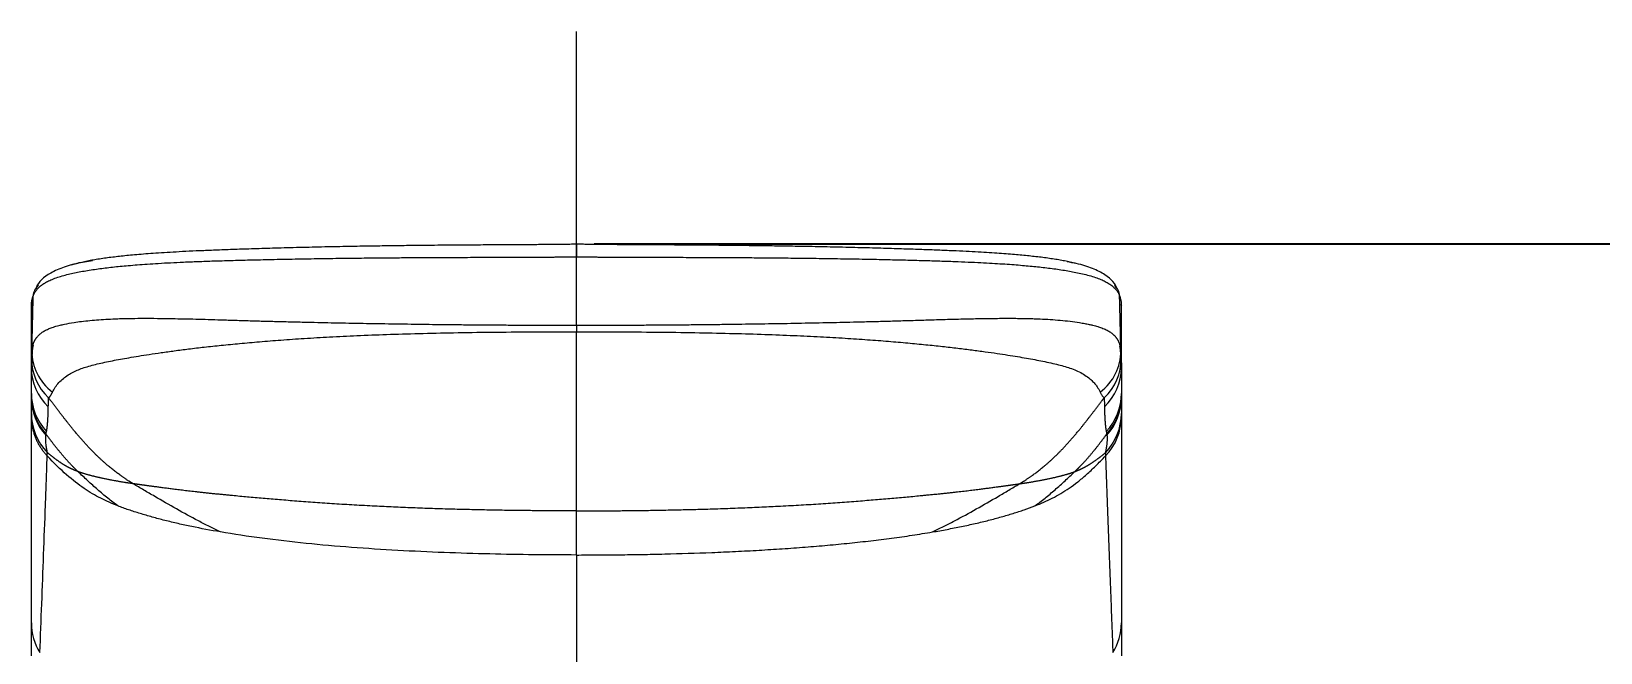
# Model space of a CAD drawing. Header units: millimetres. Extents: x 13304 to 14145, y -3112 to -2518.
# Drawn here: x 13592.1 to 13646.8, y -2749.4 to -2727.7 of the extents above; entities that cross this region are included whole.
import ezdxf

# ---------------------------------------------------------------- set-up
doc = ezdxf.new("R2010")
doc.units = ezdxf.units.MM
doc.linetypes.add('CENTERX2', pattern=[101.6, 63.5, -12.7, 12.7, -12.7])
doc.layers.add('CENTER', color=1, linetype='CENTERX2', lineweight=15)
doc.layers.add('DIM_', color=5, linetype='Continuous', lineweight=9)
doc.styles.get("Standard").update_dxf_attribs({"font": 'arial.ttf'})
doc.dimstyles.new('사본(2) STANDARD', dxfattribs={"dimscale": 0, "dimtxt": 4, "dimasz": 4, "dimexe": 1.25, "dimexo": 0.625, "dimgap": 1.5, "dimtad": 3, "dimtih": 1, "dimtoh": 1, "dimdec": 1, "dimzin": 9, "dimdsep": 46, "dimtxsty": 'Standard', "dimcen": 2.5, "dimclrd": 5, "dimclre": 5, "dimclrt": 5, "dimadec": 0, "dimazin": 0, "dimtfac": 1, "dimtdec": 1, "dimtmove": 0, "dimatfit": 3, "dimfxl": 1.25, "dimtfill": 1, "dimtolj": 1, "dimtzin": 0, "dimarcsym": 0})

# ---------------------------------------------------------------- blocks, each defined once
blk = doc.blocks.new('*D1')
at = {"layer": 'Defpoints', "color": 0, "transparency": 16777216}
for p in [(13611.112, -2735.149), (13694.137, -2735.149), (13635.287, -2904.833)]:
    blk.add_point(p, dxfattribs=at)
at = {"layer": 'DIM_', "color": 5, "lineweight": -2, "transparency": 16777216}
for p, q in [((13611.737, -2735.149), (13695.387, -2735.149)), ((13694.137, -2739.149), (13694.137, -2816.449)), ((13694.137, -2900.833), (13694.137, -2823.534)), ((13635.912, -2904.833), (13695.387, -2904.833))]:
    blk.add_line(p, q, dxfattribs=at)
at = {"layer": 'DIM_', "color": 5, "transparency": 16777216}
for points in [[(13693.471, -2739.149), (13694.804, -2739.149), (13694.137, -2735.149)], [(13693.471, -2900.833), (13694.804, -2900.833), (13694.137, -2904.833)]]:
    blk.add_solid(points, dxfattribs=at)
at = {"layer": 'DIM_', "color": 5, "transparency": 16777216, "insert": (13694.137, -2819.991), "char_height": 4, "attachment_point": 5, "bg_fill": 3, "box_fill_scale": 1.1, "bg_fill_color": 256, "bg_fill_true_color": 13158600, "bg_fill_transparency": 0}
blk.add_mtext('\\A1;169.7', dxfattribs=at)

msp = doc.modelspace()

# ---------------------------------------------------------------- linework, layer by layer
at = {"linetype": 'Continuous', "lineweight": 18}
for centre, major_axis, ratio, start_param, end_param in [((13592.673, -2736.981), (-0.467, 0.178), 0.968586, 5.757488, 6.610476), ((13592.612, -2737.323), (-0.5, 0), 0.976198, 6.00189, 6.283185), ((13594.112, -2740.357), (-2, 0), 0.983653, 6.28318, 7.026192), ((13594.112, -2740.51), (-2, 0), 0.987647, 0, 0.724537), ((13594.112, -2748.361), (-2, 0), 0.987287, 0, 0.551875)]:
    msp.add_ellipse(centre, major_axis=major_axis, ratio=ratio, start_param=start_param, end_param=end_param, dxfattribs=at)
at = {"linetype": 'Continuous', "lineweight": 13}
for centre, major_axis, ratio, start_param, end_param in [((13594.118, -2739.163), (-1.998, 0.081), 0.952106, 0.031717, 0.831087), ((13594.13, -2738.933), (-1.996, 0.128), 0.907133, 0.039746, 0.934186), ((13594.112, -2739.473), (-2, 0), 0.954104, 0, 0.788531), ((13594.112, -2740.459), (-2, 0), 0.987558, 0, 0.725893), ((13594.112, -2741.054), (-2, 0), 0.990642, 0, 0.764877)]:
    msp.add_ellipse(centre, major_axis=major_axis, ratio=ratio, start_param=start_param, end_param=end_param, dxfattribs=at)
at = {"linetype": 'Continuous', "lineweight": 18}
for points, knots in [([(13594.246, -2735.734), (13594.047, -2735.76), (13593.626, -2735.833), (13593.094, -2736.001), (13592.529, -2736.288), (13592.309, -2736.538), (13592.263, -2736.721)], [0, 0, 0, 0, 0.15278, 0.352983, 0.567054, 1, 1, 1, 1]), ([(13592.112, -2737.323), (13592.112, -2737.318), (13592.112, -2737.307), (13592.113, -2737.291), (13592.113, -2737.275), (13592.114, -2737.259), (13592.115, -2737.243), (13592.117, -2737.227), (13592.118, -2737.211), (13592.12, -2737.195), (13592.122, -2737.18), (13592.124, -2737.164), (13592.126, -2737.149), (13592.129, -2737.133), (13592.131, -2737.118), (13592.134, -2737.103), (13592.138, -2737.088), (13592.141, -2737.073), (13592.144, -2737.058), (13592.148, -2737.043), (13592.152, -2737.029), (13592.156, -2737.014), (13592.161, -2737), (13592.165, -2736.985), (13592.17, -2736.971), (13592.173, -2736.962), (13592.175, -2736.957)], [0, 0, 0, 0, 0.047733, 0.09493, 0.141593, 0.187723, 0.23332, 0.278388, 0.322928, 0.366942, 0.410433, 0.453402, 0.495852, 0.537784, 0.579197, 0.620091, 0.660465, 0.700318, 0.739646, 0.778446, 0.816716, 0.854452, 0.89165, 0.928309, 0.964427, 1, 1, 1, 1]), ([(13592.131, -2738.878), (13592.132, -2738.872), (13592.132, -2738.862), (13592.134, -2738.847), (13592.135, -2738.831), (13592.137, -2738.816), (13592.139, -2738.801), (13592.141, -2738.786), (13592.143, -2738.772), (13592.146, -2738.757), (13592.149, -2738.743), (13592.152, -2738.728), (13592.155, -2738.714), (13592.159, -2738.7), (13592.162, -2738.686), (13592.166, -2738.674), (13592.168, -2738.667), (13592.168, -2738.665)], [0, 0, 0, 0, 0.070779, 0.14124, 0.211388, 0.281227, 0.350761, 0.419995, 0.488934, 0.557581, 0.62594, 0.694017, 0.761814, 0.829337, 0.896589, 0.963574, 1, 1, 1, 1])]:
    msp.add_open_spline(points, degree=3, knots=knots, dxfattribs=at)
at = {"linetype": 'Continuous', "lineweight": 13}
msp.add_open_spline([(13592.131, -2738.878), (13592.146, -2738.237), (13592.16, -2737.597), (13592.175, -2736.957)], degree=3, dxfattribs=at)
at = {"linetype": 'Continuous', "lineweight": 18}
for points, degree in [([(13592.112, -2739.473), (13592.112, -2738.757), (13592.112, -2738.04), (13592.112, -2737.323)], 3), ([(13592.113, -2737.264), (13592.113, -2739.407)], 1), ([(13592.112, -2739.473), (13592.112, -2739.437), (13592.113, -2739.363), (13592.115, -2739.253), (13592.117, -2739.179), (13592.119, -2739.142)], 3), ([(13592.119, -2739.142), (13592.12, -2739.115), (13592.122, -2739.058), (13592.126, -2738.968), (13592.13, -2738.908), (13592.131, -2738.878)], 3), ([(13592.173, -2738.679), (13592.133, -2738.842), (13592.137, -2739.003)], 2), ([(13592.112, -2740.357), (13592.112, -2740.304), (13592.112, -2740.185), (13592.112, -2739.976), (13592.112, -2739.736), (13592.112, -2739.563), (13592.112, -2739.473)], 3), ([(13592.112, -2740.459), (13592.112, -2740.448), (13592.112, -2740.426), (13592.112, -2740.392), (13592.112, -2740.369), (13592.112, -2740.357)], 3), ([(13592.112, -2740.51), (13592.112, -2740.494), (13592.112, -2740.475), (13592.112, -2740.459)], 3), ([(13592.112, -2741.054), (13592.112, -2741.041), (13592.112, -2741.014), (13592.112, -2740.973), (13592.112, -2740.926), (13592.112, -2740.874), (13592.112, -2740.815), (13592.112, -2740.75), (13592.112, -2740.679), (13592.112, -2740.599), (13592.112, -2740.541), (13592.112, -2740.51)], 3), ([(13592.703, -2740.827), (13592.703, -2740.79), (13592.705, -2740.718), (13592.708, -2740.613), (13592.712, -2740.546), (13592.714, -2740.514)], 3), ([(13592.112, -2741.174), (13592.112, -2741.108), (13592.112, -2741.054)], 2), ([(13592.112, -2748.361), (13592.112, -2744.987), (13592.112, -2741.174)], 2), ([(13592.669, -2742.426), (13592.666, -2742.41), (13592.661, -2742.377), (13592.653, -2742.327), (13592.642, -2742.269), (13592.632, -2742.205), (13592.622, -2742.135), (13592.615, -2742.062), (13592.612, -2741.986), (13592.613, -2741.906), (13592.614, -2741.849), (13592.615, -2741.819)], 3), ([(13592.615, -2741.819), (13592.615, -2741.814), (13592.615, -2741.803), (13592.616, -2741.786), (13592.616, -2741.775), (13592.617, -2741.77)], 3), ([(13592.617, -2741.77), (13592.619, -2741.762), (13592.625, -2741.745), (13592.633, -2741.718), (13592.637, -2741.698), (13592.639, -2741.688)], 3), ([(13592.112, -2749.513), (13592.112, -2749.428), (13592.112, -2749.259), (13592.112, -2749.019), (13592.112, -2748.811), (13592.112, -2748.64), (13592.112, -2748.495), (13592.112, -2748.407), (13592.112, -2748.361)], 3)]:
    msp.add_open_spline(points, degree=degree, dxfattribs=at)
at = {"linetype": 'Continuous', "lineweight": 13}
for points, degree, knots in [([(13592.714, -2740.514), (13592.716, -2740.512), (13592.72, -2740.509), (13592.725, -2740.504), (13592.731, -2740.499), (13592.736, -2740.493), (13592.742, -2740.488), (13592.747, -2740.482), (13592.753, -2740.475), (13592.758, -2740.469), (13592.764, -2740.462), (13592.769, -2740.455), (13592.774, -2740.448), (13592.78, -2740.441), (13592.785, -2740.433), (13592.79, -2740.425), (13592.795, -2740.417), (13592.801, -2740.409), (13592.806, -2740.4), (13592.811, -2740.392), (13592.816, -2740.383), (13592.821, -2740.373), (13592.826, -2740.364), (13592.831, -2740.354), (13592.836, -2740.344), (13592.841, -2740.334), (13592.846, -2740.324), (13592.849, -2740.317), (13592.851, -2740.313)], 3, [0, 0, 0, 0, 0.037896, 0.075835, 0.113819, 0.151845, 0.189915, 0.228028, 0.266184, 0.304382, 0.342623, 0.380907, 0.419233, 0.457603, 0.496017, 0.534478, 0.572985, 0.61154, 0.650144, 0.688799, 0.727506, 0.766266, 0.80508, 0.843949, 0.882874, 0.921857, 0.960898, 1, 1, 1, 1]), ([(13595.662, -2743.509), (13595.488, -2743.406), (13595.139, -2743.177), (13594.612, -2742.769), (13594.023, -2742.2), (13593.431, -2741.457), (13593.014, -2740.911), (13592.774, -2740.594), (13592.714, -2740.514)], 5, [0, 0, 0, 0, 0, 0, 0.299808, 0.599616, 0.899424, 1, 1, 1, 1, 1, 1]), ([(13592.639, -2741.688), (13592.64, -2741.685), (13592.642, -2741.678), (13592.644, -2741.667), (13592.646, -2741.657), (13592.648, -2741.645), (13592.65, -2741.633), (13592.652, -2741.621), (13592.654, -2741.608), (13592.656, -2741.595), (13592.658, -2741.581), (13592.66, -2741.566), (13592.662, -2741.551), (13592.664, -2741.536), (13592.666, -2741.52), (13592.668, -2741.503), (13592.669, -2741.486), (13592.671, -2741.468), (13592.673, -2741.45), (13592.675, -2741.431), (13592.676, -2741.411), (13592.678, -2741.391), (13592.68, -2741.37), (13592.681, -2741.348), (13592.684, -2741.319), (13592.686, -2741.284), (13592.689, -2741.24), (13592.691, -2741.194), (13592.693, -2741.146), (13592.695, -2741.097), (13592.697, -2741.046), (13592.699, -2740.994), (13592.7, -2740.94), (13592.702, -2740.884), (13592.702, -2740.846), (13592.703, -2740.827)], 3, [0, 0, 0, 0, 0.018046, 0.036442, 0.055187, 0.074281, 0.093725, 0.113518, 0.13366, 0.154152, 0.174993, 0.196184, 0.217723, 0.239612, 0.26185, 0.284437, 0.307371, 0.330653, 0.354282, 0.378255, 0.402574, 0.427236, 0.45224, 0.477585, 0.50327, 0.550779, 0.598793, 0.647301, 0.696293, 0.745757, 0.795683, 0.846068, 0.896915, 0.948225, 1, 1, 1, 1]), ([(13593.736, -2743.085), (13593.658, -2743.011), (13593.5, -2742.854), (13593.278, -2742.614), (13593.053, -2742.348), (13592.826, -2742.051), (13592.681, -2741.856), (13592.617, -2741.77)], 5, [0, 0, 0, 0, 0, 0, 0.359566, 0.719131, 1, 1, 1, 1, 1, 1]), ([(13592.664, -2742.536), (13592.665, -2742.531), (13592.665, -2742.526), (13592.665, -2742.516), (13592.665, -2742.511), (13592.666, -2742.497), (13592.666, -2742.487), (13592.667, -2742.46), (13592.668, -2742.442), (13592.669, -2742.426)], 3, [0, 0, 0, 0, 0.125, 0.125, 0.25, 0.25, 0.5, 0.5, 1, 1, 1, 1]), ([(13593.736, -2743.085), (13593.661, -2743.057), (13593.514, -2742.996), (13593.309, -2742.895), (13593.116, -2742.77), (13592.901, -2742.613), (13592.746, -2742.489), (13592.669, -2742.426)], 5, [0, 0, 0, 0, 0, 0, 0.346501, 0.693001, 1, 1, 1, 1, 1, 1]), ([(13592.409, -2749.396), (13592.453, -2748.262), (13592.497, -2747.122), (13592.561, -2745.406), (13592.582, -2744.833), (13592.613, -2743.973), (13592.624, -2743.686), (13592.639, -2743.255), (13592.644, -2743.111), (13592.65, -2742.931), (13592.652, -2742.895), (13592.654, -2742.824), (13592.655, -2742.788), (13592.658, -2742.716), (13592.659, -2742.68), (13592.662, -2742.608), (13592.663, -2742.572), (13592.664, -2742.536)], 3, [0, 0, 0, 0, 0.5, 0.5, 0.75, 0.75, 0.875, 0.875, 0.9375, 0.9375, 0.953125, 0.953125, 0.96875, 0.96875, 0.984375, 0.984375, 1, 1, 1, 1]), ([(13595.125, -2744.279), (13595.022, -2744.239), (13594.921, -2744.197), (13594.723, -2744.11), (13594.625, -2744.064), (13594.334, -2743.917), (13594.144, -2743.806), (13593.753, -2743.539), (13593.553, -2743.384), (13593.129, -2743.01), (13592.906, -2742.793), (13592.664, -2742.536)], 3, [0, 0, 0, 0, 0.125, 0.125, 0.25, 0.25, 0.5, 0.5, 0.75, 0.75, 1, 1, 1, 1]), ([(13595.125, -2744.278), (13595.009, -2744.194), (13594.892, -2744.105), (13594.658, -2743.917), (13594.541, -2743.818), (13594.308, -2743.615), (13594.191, -2743.51), (13593.961, -2743.298), (13593.847, -2743.191), (13593.736, -2743.085)], 3, [0, 0, 0, 0, 0.25, 0.25, 0.5, 0.5, 0.75, 0.75, 1, 1, 1, 1]), ([(13595.662, -2743.509), (13595.43, -2743.476), (13595.091, -2743.422), (13594.655, -2743.341), (13594.286, -2743.256), (13593.967, -2743.166), (13593.812, -2743.114), (13593.736, -2743.085)], 5, [0, 0, 0, 0, 0, 0, 0.5, 0.75, 1, 1, 1, 1, 1, 1]), ([(13598.7, -2745.19), (13598.572, -2745.129), (13598.445, -2745.066), (13598.19, -2744.937), (13598.062, -2744.871), (13597.68, -2744.67), (13597.425, -2744.531), (13596.916, -2744.245), (13596.663, -2744.099), (13596.285, -2743.878), (13596.16, -2743.804), (13595.91, -2743.656), (13595.786, -2743.582), (13595.662, -2743.509)], 3, [0, 0, 0, 0, 0.125, 0.125, 0.25, 0.25, 0.5, 0.5, 0.75, 0.75, 0.875, 0.875, 1, 1, 1, 1]), ([(13598.7, -2745.19), (13598.358, -2745.131), (13598.025, -2745.069), (13597.541, -2744.969), (13597.382, -2744.935), (13597.07, -2744.863), (13596.917, -2744.826), (13596.616, -2744.75), (13596.469, -2744.711), (13596.181, -2744.631), (13596.041, -2744.589), (13595.767, -2744.505), (13595.633, -2744.462), (13595.374, -2744.373), (13595.248, -2744.327), (13595.125, -2744.279)], 3, [0, 0, 0, 0, 0.25, 0.25, 0.375, 0.375, 0.5, 0.5, 0.625, 0.625, 0.75, 0.75, 0.875, 0.875, 1, 1, 1, 1])]:
    msp.add_open_spline(points, degree=degree, knots=knots, dxfattribs=at)
msp.add_rational_spline([(13592.112, -2741.174), (13592.112, -2741.687), (13592.306, -2742.164), (13592.664, -2742.536)], [1.03674577194, 0.987510655707, 0.987752592395, 1.037471582], degree=3, dxfattribs=at)

# ---------------------------------------------------------------- dimensions: what is measured, and where the dimension line sits
at = {"layer": 'DIM_'}
dim = msp.add_linear_dim(base=(13694.137, -2735.149), p1=(13635.287, -2904.833), p2=(13611.112, -2735.149), angle=90, dimstyle='사본(2) STANDARD', override={"dimscale": 1, "dimtad": 0}, dxfattribs=at)
dim.commit()
dim.dimension.update_dxf_attribs({"geometry": '*D1', "text_midpoint": (13694.137, -2819.991)})

# ---------------------------------------------------------------- next in the draw order: linework, layer by layer
at = {"linetype": 'Continuous', "lineweight": 18}
for p, q in [((13611.112, -2735.149), (13611.112, -2735.597)), ((13611.112, -2737.981), (13611.112, -2738.21))]:
    msp.add_line(p, q, dxfattribs=at)
at = {"linetype": 'Continuous', "lineweight": 13}
for p, q in [((13611.112, -2737.981), (13611.112, -2735.597)), ((13611.112, -2745.993), (13611.112, -2744.454)), ((13611.112, -2745.993), (13611.112, -2752.416))]:
    msp.add_line(p, q, dxfattribs=at)
at = {"linetype": 'Continuous', "lineweight": 18}
for centre, major_axis, ratio, start_param, end_param in [((13629.552, -2736.981), (0.467, 0.178), 0.968586, 5.955894, 6.802933), ((13629.612, -2737.323), (0.5, 0), 0.976198, 0, 0.141401), ((13628.112, -2740.357), (2, 0), 0.983654, 5.540178, 6.28319), ((13628.112, -2740.51), (2, 0), 0.987647, 5.558648, 6.283185), ((13628.112, -2741.174), (2, 0), 0.987472, 5.521975, 6.283185), ((13628.112, -2748.361), (2, 0), 0.987281, 5.731314, 6.283185)]:
    msp.add_ellipse(centre, major_axis=major_axis, ratio=ratio, start_param=start_param, end_param=end_param, dxfattribs=at)
at = {"linetype": 'Continuous', "lineweight": 13}
for centre, major_axis, ratio, start_param, end_param in [((13629.612, -2737.347), (0.5, 0), 0.976373, 0, 0.094273), ((13628.094, -2738.933), (1.996, 0.128), 0.907133, 5.348998, 6.243439), ((13628.106, -2739.163), (1.998, 0.081), 0.952106, 5.452098, 6.251468), ((13628.112, -2739.473), (2, 0), 0.954104, 5.494654, 6.283185), ((13628.112, -2740.459), (2, 0), 0.987558, 5.557293, 6.283185), ((13628.112, -2741.054), (2, 0), 0.990642, 5.518308, 6.283185)]:
    msp.add_ellipse(centre, major_axis=major_axis, ratio=ratio, start_param=start_param, end_param=end_param, dxfattribs=at)
at = {"linetype": 'Continuous', "lineweight": 18}
for points, knots in [([(13593.518, -2735.873), (13593.558, -2735.86), (13593.661, -2735.83), (13593.825, -2735.788), (13594.013, -2735.746), (13594.213, -2735.707), (13594.43, -2735.67), (13594.656, -2735.636), (13594.887, -2735.606), (13595.123, -2735.577), (13595.368, -2735.551), (13595.634, -2735.525), (13595.931, -2735.499), (13596.265, -2735.473), (13596.637, -2735.448), (13597.044, -2735.423), (13597.491, -2735.399), (13597.981, -2735.376), (13598.521, -2735.354), (13599.116, -2735.332), (13599.772, -2735.31), (13600.505, -2735.288), (13601.342, -2735.265), (13602.239, -2735.244), (13603.091, -2735.227), (13603.848, -2735.214), (13604.518, -2735.204), (13605.123, -2735.196), (13605.675, -2735.19), (13606.175, -2735.185), (13606.63, -2735.181), (13607.046, -2735.177), (13607.429, -2735.175), (13607.78, -2735.173), (13608.097, -2735.171), (13608.386, -2735.169), (13608.657, -2735.168), (13608.923, -2735.166), (13609.186, -2735.165), (13609.442, -2735.163), (13609.683, -2735.162), (13609.898, -2735.16), (13610.087, -2735.158), (13610.255, -2735.156), (13610.407, -2735.154), (13610.545, -2735.153), (13610.671, -2735.151), (13610.783, -2735.15), (13610.886, -2735.15), (13610.989, -2735.149), (13611.071, -2735.149), (13611.112, -2735.149)], [0, 0, 0, 0, 0.013351, 0.033906, 0.054461, 0.075016, 0.095571, 0.116127, 0.136682, 0.157237, 0.177792, 0.198347, 0.218903, 0.239458, 0.260013, 0.280568, 0.301123, 0.321679, 0.342234, 0.362789, 0.383344, 0.403899, 0.424455, 0.44501, 0.465565, 0.48612, 0.506675, 0.52723, 0.547786, 0.568341, 0.588896, 0.609451, 0.630006, 0.650562, 0.671117, 0.691672, 0.712227, 0.732782, 0.753338, 0.773893, 0.794448, 0.815003, 0.835558, 0.856114, 0.876669, 0.897224, 0.917779, 0.938334, 0.95889, 0.979445, 1, 1, 1, 1]), ([(13611.112, -2735.149), (13611.142, -2735.149), (13611.205, -2735.149), (13611.3, -2735.149), (13611.41, -2735.15), (13611.533, -2735.151), (13611.67, -2735.152), (13611.822, -2735.154), (13611.993, -2735.156), (13612.188, -2735.158), (13612.41, -2735.161), (13612.651, -2735.162), (13612.902, -2735.164), (13613.159, -2735.165), (13613.422, -2735.167), (13613.701, -2735.168), (13614.005, -2735.17), (13614.345, -2735.172), (13614.72, -2735.174), (13615.13, -2735.177), (13615.579, -2735.181), (13616.071, -2735.185), (13616.611, -2735.19), (13617.201, -2735.197), (13617.845, -2735.206), (13618.545, -2735.217), (13619.318, -2735.23), (13620.177, -2735.248), (13621.041, -2735.269), (13621.836, -2735.291), (13622.544, -2735.313), (13623.168, -2735.334), (13623.728, -2735.355), (13624.237, -2735.376), (13624.703, -2735.398), (13625.127, -2735.42), (13625.512, -2735.443), (13625.861, -2735.466), (13626.174, -2735.49), (13626.455, -2735.513), (13626.713, -2735.537), (13626.957, -2735.561), (13627.195, -2735.588), (13627.43, -2735.617), (13627.66, -2735.649), (13627.879, -2735.684), (13628.084, -2735.72), (13628.281, -2735.76), (13628.421, -2735.793), (13628.494, -2735.812), (13628.499, -2735.813)], [0, 0, 0, 0, 0.021245, 0.042491, 0.063736, 0.084982, 0.106227, 0.127473, 0.148718, 0.169964, 0.191209, 0.212455, 0.2337, 0.254946, 0.276191, 0.297436, 0.318682, 0.339927, 0.361173, 0.382418, 0.403664, 0.424909, 0.446155, 0.4674, 0.488646, 0.509891, 0.531137, 0.552382, 0.573627, 0.594873, 0.616118, 0.637364, 0.658609, 0.679855, 0.7011, 0.722346, 0.743591, 0.764837, 0.786082, 0.807328, 0.828573, 0.849818, 0.871064, 0.892309, 0.913555, 0.9348, 0.956046, 0.977291, 0.998537, 1, 1, 1, 1]), ([(13629.961, -2736.72), (13629.915, -2736.538), (13629.699, -2736.289), (13629.136, -2736.005), (13628.678, -2735.851), (13628.332, -2735.792), (13628.217, -2735.775)], [0, 0, 0, 0, 0.461111, 0.689145, 0.902461, 1, 1, 1, 1]), ([(13630.05, -2736.957), (13630.052, -2736.964), (13630.057, -2736.978), (13630.066, -2737.006), (13630.075, -2737.039), (13630.084, -2737.075), (13630.093, -2737.114), (13630.1, -2737.154), (13630.105, -2737.196), (13630.109, -2737.238), (13630.111, -2737.266), (13630.111, -2737.279)], [0, 0, 0, 0, 0.111939, 0.223878, 0.335817, 0.447756, 0.559696, 0.671635, 0.783574, 0.895513, 1, 1, 1, 1]), ([(13630.112, -2741.054), (13630.112, -2741.083), (13630.112, -2741.12), (13630.112, -2741.163), (13630.112, -2741.174)], [0, 0, 0, 0, 0.728839, 1, 1, 1, 1])]:
    msp.add_open_spline(points, degree=3, knots=knots, dxfattribs=at)
at = {"linetype": 'Continuous', "lineweight": 13}
for points, degree, knots in [([(13592.175, -2736.957), (13592.186, -2736.925), (13592.215, -2736.86), (13592.276, -2736.766), (13592.356, -2736.675), (13592.456, -2736.59), (13592.573, -2736.511), (13592.712, -2736.436), (13592.879, -2736.363), (13593.073, -2736.294), (13593.286, -2736.233), (13593.503, -2736.18), (13593.723, -2736.133), (13593.952, -2736.091), (13594.191, -2736.052), (13594.438, -2736.016), (13594.689, -2735.983), (13594.946, -2735.953), (13595.213, -2735.925), (13595.5, -2735.899), (13595.815, -2735.873), (13596.164, -2735.847), (13596.549, -2735.823), (13596.971, -2735.799), (13597.431, -2735.778), (13597.934, -2735.758), (13598.484, -2735.739), (13599.088, -2735.721), (13599.758, -2735.704), (13600.505, -2735.687), (13601.327, -2735.67), (13602.184, -2735.656), (13603.016, -2735.645), (13603.78, -2735.636), (13604.463, -2735.63), (13605.077, -2735.625), (13605.633, -2735.622), (13606.139, -2735.619), (13606.599, -2735.617), (13607.02, -2735.616), (13607.405, -2735.614), (13607.757, -2735.614), (13608.077, -2735.613), (13608.372, -2735.612), (13608.65, -2735.612), (13608.918, -2735.611), (13609.18, -2735.61), (13609.433, -2735.609), (13609.671, -2735.608), (13609.887, -2735.607), (13610.08, -2735.606), (13610.251, -2735.604), (13610.404, -2735.602), (13610.543, -2735.601), (13610.669, -2735.6), (13610.782, -2735.599), (13610.889, -2735.598), (13610.998, -2735.597), (13611.073, -2735.597), (13611.112, -2735.597)], 3, [0, 0, 0, 0, 0.017484, 0.034968, 0.052323, 0.068413, 0.083343, 0.098262, 0.113673, 0.129022, 0.143468, 0.156654, 0.169089, 0.181519, 0.194206, 0.206939, 0.219581, 0.232212, 0.245162, 0.258943, 0.27406, 0.290801, 0.309199, 0.329242, 0.351045, 0.374839, 0.400897, 0.429523, 0.461089, 0.496392, 0.536033, 0.577979, 0.618198, 0.654311, 0.686356, 0.715214, 0.741449, 0.765283, 0.786947, 0.806755, 0.824953, 0.841598, 0.856693, 0.87049, 0.883473, 0.896114, 0.908574, 0.920672, 0.932046, 0.942302, 0.95134, 0.959357, 0.966584, 0.97314, 0.979092, 0.984438, 0.989349, 0.994353, 1, 1, 1, 1]), ([(13611.112, -2735.597), (13611.143, -2735.597), (13611.205, -2735.597), (13611.304, -2735.598), (13611.413, -2735.598), (13611.536, -2735.599), (13611.673, -2735.601), (13611.827, -2735.603), (13612.001, -2735.604), (13612.198, -2735.606), (13612.418, -2735.608), (13612.656, -2735.609), (13612.906, -2735.61), (13613.165, -2735.611), (13613.433, -2735.611), (13613.718, -2735.612), (13614.028, -2735.613), (13614.369, -2735.613), (13614.746, -2735.614), (13615.159, -2735.615), (13615.612, -2735.617), (13616.108, -2735.619), (13616.652, -2735.622), (13617.247, -2735.626), (13617.896, -2735.631), (13618.608, -2735.638), (13619.387, -2735.647), (13620.217, -2735.659), (13621.053, -2735.673), (13621.842, -2735.689), (13622.557, -2735.706), (13623.195, -2735.723), (13623.767, -2735.74), (13624.287, -2735.757), (13624.763, -2735.776), (13625.199, -2735.797), (13625.597, -2735.818), (13625.959, -2735.84), (13626.287, -2735.863), (13626.586, -2735.887), (13626.863, -2735.911), (13627.126, -2735.937), (13627.382, -2735.965), (13627.635, -2735.996), (13627.884, -2736.029), (13628.126, -2736.066), (13628.359, -2736.106), (13628.59, -2736.151), (13628.823, -2736.203), (13629.052, -2736.264), (13629.262, -2736.331), (13629.44, -2736.402), (13629.591, -2736.476), (13629.722, -2736.556), (13629.835, -2736.643), (13629.928, -2736.738), (13630.001, -2736.843), (13630.036, -2736.917), (13630.05, -2736.957)], 3, [0, 0, 0, 0, 0.004361, 0.008928, 0.014106, 0.019907, 0.026401, 0.033662, 0.041829, 0.051125, 0.061624, 0.073012, 0.084903, 0.097112, 0.109701, 0.12301, 0.137546, 0.153685, 0.171496, 0.190993, 0.212337, 0.235756, 0.261435, 0.289517, 0.320162, 0.353591, 0.390498, 0.430813, 0.471467, 0.509316, 0.543214, 0.573288, 0.600297, 0.624909, 0.647464, 0.668139, 0.687054, 0.704294, 0.719953, 0.734236, 0.747505, 0.760211, 0.772769, 0.7854, 0.79809, 0.810638, 0.822953, 0.835534, 0.849231, 0.864207, 0.879638, 0.894743, 0.909484, 0.9249, 0.941793, 0.959576, 0.97853, 1, 1, 1, 1]), ([(13592.168, -2738.665), (13592.169, -2738.663), (13592.171, -2738.656), (13592.175, -2738.645), (13592.179, -2738.632), (13592.184, -2738.619), (13592.189, -2738.606), (13592.194, -2738.593), (13592.199, -2738.58), (13592.204, -2738.567), (13592.21, -2738.555), (13592.216, -2738.542), (13592.222, -2738.53), (13592.228, -2738.518), (13592.235, -2738.506), (13592.242, -2738.494), (13592.248, -2738.482), (13592.255, -2738.471), (13592.263, -2738.459), (13592.27, -2738.448), (13592.278, -2738.437), (13592.286, -2738.426), (13592.314, -2738.388), (13592.368, -2738.326), (13592.461, -2738.245), (13592.572, -2738.173), (13592.698, -2738.111), (13592.844, -2738.055), (13592.985, -2738.013), (13593.129, -2737.976), (13593.317, -2737.935), (13593.563, -2737.89), (13593.864, -2737.846), (13594.153, -2737.814), (13594.463, -2737.788), (13594.786, -2737.768), (13595.096, -2737.755), (13595.408, -2737.746), (13595.745, -2737.741), (13596.158, -2737.74), (13596.591, -2737.742), (13597.022, -2737.749), (13597.428, -2737.757), (13597.848, -2737.767), (13598.284, -2737.779), (13598.661, -2737.791), (13598.977, -2737.801), (13599.227, -2737.808), (13599.481, -2737.816), (13599.738, -2737.823), (13599.998, -2737.831), (13600.261, -2737.838), (13600.527, -2737.845), (13600.796, -2737.852), (13601.069, -2737.859), (13601.343, -2737.865), (13601.844, -2737.877), (13602.579, -2737.893), (13603.559, -2737.912), (13604.574, -2737.929), (13605.425, -2737.942), (13606.105, -2737.951), (13606.604, -2737.956), (13607.116, -2737.962), (13607.641, -2737.966), (13608.181, -2737.971), (13608.735, -2737.974), (13609.305, -2737.977), (13609.891, -2737.979), (13610.496, -2737.981), (13610.905, -2737.981), (13611.112, -2737.981)], 3, [0, 0, 0, 0, 0.000739, 0.002359, 0.003973, 0.005581, 0.007183, 0.008779, 0.010369, 0.011954, 0.013534, 0.015108, 0.016676, 0.01824, 0.019799, 0.021353, 0.022902, 0.024447, 0.025988, 0.027524, 0.029057, 0.030586, 0.032111, 0.044998, 0.057887, 0.070885, 0.084088, 0.09605, 0.110516, 0.11799, 0.128222, 0.150018, 0.165567, 0.18236, 0.199288, 0.216398, 0.233713, 0.247276, 0.264071, 0.284409, 0.30867, 0.327663, 0.347297, 0.367578, 0.388507, 0.410083, 0.421898, 0.433871, 0.446, 0.45828, 0.470711, 0.483287, 0.496004, 0.508857, 0.521841, 0.534953, 0.54819, 0.593422, 0.640049, 0.688296, 0.738394, 0.761539, 0.78528, 0.809634, 0.834624, 0.860281, 0.886639, 0.913741, 0.941634, 0.970368, 1, 1, 1, 1]), ([(13611.112, -2737.981), (13611.223, -2737.981), (13611.442, -2737.981), (13611.769, -2737.98), (13612.09, -2737.98), (13612.406, -2737.979), (13612.717, -2737.978), (13613.023, -2737.976), (13613.325, -2737.975), (13613.622, -2737.973), (13613.915, -2737.971), (13614.203, -2737.969), (13614.488, -2737.967), (13614.768, -2737.965), (13615.044, -2737.962), (13615.317, -2737.96), (13615.586, -2737.957), (13615.851, -2737.954), (13616.113, -2737.951), (13616.371, -2737.947), (13616.626, -2737.944), (13617.15, -2737.937), (13617.93, -2737.925), (13618.952, -2737.907), (13619.932, -2737.887), (13620.755, -2737.869), (13621.438, -2737.852), (13621.998, -2737.837), (13622.57, -2737.82), (13623.151, -2737.803), (13623.646, -2737.788), (13624.05, -2737.776), (13624.36, -2737.768), (13624.661, -2737.76), (13624.955, -2737.754), (13625.242, -2737.748), (13625.52, -2737.744), (13625.803, -2737.741), (13626.085, -2737.74), (13626.362, -2737.74), (13626.618, -2737.743), (13626.855, -2737.747), (13627.072, -2737.753), (13627.331, -2737.763), (13627.635, -2737.779), (13627.986, -2737.806), (13628.329, -2737.842), (13628.612, -2737.882), (13628.829, -2737.92), (13628.981, -2737.951), (13629.105, -2737.979), (13629.204, -2738.004), (13629.282, -2738.026), (13629.386, -2738.058), (13629.511, -2738.104), (13629.648, -2738.171), (13629.76, -2738.243), (13629.83, -2738.302), (13629.871, -2738.343), (13629.89, -2738.365), (13629.909, -2738.387), (13629.927, -2738.409), (13629.944, -2738.432), (13629.96, -2738.456), (13629.975, -2738.48), (13629.989, -2738.505), (13630.003, -2738.53), (13630.015, -2738.556), (13630.027, -2738.582), (13630.038, -2738.609), (13630.047, -2738.636), (13630.056, -2738.665), (13630.064, -2738.693), (13630.072, -2738.723), (13630.078, -2738.752), (13630.083, -2738.783), (13630.088, -2738.814), (13630.091, -2738.845), (13630.093, -2738.867), (13630.093, -2738.878)], 3, [0, 0, 0, 0, 0.015416, 0.030577, 0.04549, 0.060164, 0.074608, 0.088828, 0.102833, 0.116628, 0.130221, 0.143617, 0.156822, 0.169842, 0.182681, 0.195343, 0.207833, 0.220153, 0.232306, 0.244295, 0.256122, 0.26779, 0.317383, 0.364791, 0.410306, 0.454169, 0.479605, 0.505764, 0.532506, 0.559679, 0.587135, 0.601977, 0.616493, 0.63068, 0.644539, 0.658073, 0.671285, 0.684178, 0.69851, 0.711876, 0.724332, 0.73593, 0.746718, 0.756741, 0.774848, 0.793338, 0.812199, 0.831434, 0.842803, 0.852707, 0.861222, 0.86842, 0.874354, 0.879064, 0.893209, 0.90662, 0.919412, 0.93167, 0.934759, 0.937855, 0.940959, 0.944075, 0.947202, 0.950344, 0.953501, 0.956675, 0.959867, 0.96308, 0.966313, 0.969568, 0.972845, 0.976147, 0.979474, 0.982826, 0.986204, 0.98961, 0.993044, 0.996507, 1, 1, 1, 1]), ([(13592.851, -2740.313), (13592.876, -2740.258), (13592.937, -2740.148), (13593.063, -2739.987), (13593.216, -2739.842), (13593.385, -2739.717), (13593.56, -2739.616), (13593.743, -2739.533), (13593.945, -2739.46), (13594.165, -2739.393), (13594.407, -2739.332), (13594.664, -2739.273), (13594.934, -2739.218), (13595.217, -2739.165), (13595.521, -2739.111), (13595.857, -2739.055), (13596.232, -2738.997), (13596.649, -2738.935), (13597.108, -2738.871), (13597.609, -2738.806), (13598.155, -2738.741), (13598.749, -2738.678), (13599.391, -2738.615), (13600.083, -2738.553), (13600.833, -2738.494), (13601.648, -2738.438), (13602.531, -2738.386), (13603.487, -2738.34), (13604.523, -2738.3), (13605.646, -2738.266), (13606.86, -2738.239), (13608.173, -2738.221), (13609.601, -2738.211), (13610.593, -2738.21), (13611.112, -2738.21)], 3, [0, 0, 0, 0, 0.02496, 0.048576, 0.070596, 0.090421, 0.10843, 0.124642, 0.139844, 0.155123, 0.170554, 0.185819, 0.200857, 0.215944, 0.231678, 0.248763, 0.267635, 0.288326, 0.310789, 0.335146, 0.361664, 0.390579, 0.421954, 0.455856, 0.492584, 0.532594, 0.576054, 0.622915, 0.673592, 0.728794, 0.788565, 0.852928, 0.922925, 1, 1, 1, 1]), ([(13611.112, -2744.454), (13611.112, -2744.364), (13611.112, -2744.134), (13611.112, -2743.637), (13611.112, -2742.652), (13611.112, -2741.188), (13611.112, -2739.804), (13611.112, -2738.755), (13611.112, -2738.21)], 5, [0, 0, 0, 0, 0, 0, 0.252737, 0.505474, 0.75821, 1, 1, 1, 1, 1, 1]), ([(13611.112, -2738.21), (13611.63, -2738.21), (13612.624, -2738.211), (13614.054, -2738.221), (13615.363, -2738.239), (13616.561, -2738.266), (13617.658, -2738.298), (13618.667, -2738.337), (13619.599, -2738.381), (13620.457, -2738.43), (13621.247, -2738.483), (13621.976, -2738.539), (13622.652, -2738.598), (13623.279, -2738.658), (13623.86, -2738.718), (13624.397, -2738.779), (13624.893, -2738.841), (13625.349, -2738.903), (13625.766, -2738.963), (13626.143, -2739.02), (13626.484, -2739.074), (13626.798, -2739.128), (13627.095, -2739.181), (13627.382, -2739.236), (13627.658, -2739.295), (13627.918, -2739.356), (13628.158, -2739.422), (13628.386, -2739.496), (13628.601, -2739.583), (13628.797, -2739.689), (13628.971, -2739.812), (13629.108, -2739.934), (13629.209, -2740.046), (13629.282, -2740.146), (13629.335, -2740.234), (13629.363, -2740.288), (13629.374, -2740.313)], 3, [0, 0, 0, 0, 0.076827, 0.14729, 0.211695, 0.270473, 0.324167, 0.373615, 0.419354, 0.461479, 0.500188, 0.53593, 0.56908, 0.599772, 0.628061, 0.654123, 0.678212, 0.700517, 0.721066, 0.73982, 0.75694, 0.77293, 0.788463, 0.804063, 0.8199, 0.835784, 0.851363, 0.867344, 0.885179, 0.905391, 0.926058, 0.944707, 0.961189, 0.975776, 0.98865, 1, 1, 1, 1]), ([(13626.563, -2743.509), (13626.737, -2743.406), (13627.086, -2743.177), (13627.613, -2742.769), (13628.202, -2742.2), (13628.793, -2741.457), (13629.21, -2740.911), (13629.45, -2740.594), (13629.511, -2740.514)], 5, [0, 0, 0, 0, 0, 0, 0.299808, 0.599616, 0.899424, 1, 1, 1, 1, 1, 1]), ([(13629.522, -2740.827), (13629.522, -2740.837), (13629.523, -2740.856), (13629.523, -2740.884), (13629.524, -2740.912), (13629.524, -2740.94), (13629.525, -2740.967), (13629.526, -2740.994), (13629.527, -2741.02), (13629.527, -2741.046), (13629.528, -2741.072), (13629.529, -2741.097), (13629.53, -2741.122), (13629.531, -2741.146), (13629.532, -2741.17), (13629.534, -2741.194), (13629.535, -2741.217), (13629.536, -2741.239), (13629.537, -2741.262), (13629.539, -2741.283), (13629.54, -2741.305), (13629.542, -2741.332), (13629.545, -2741.364), (13629.547, -2741.401), (13629.551, -2741.436), (13629.554, -2741.469), (13629.557, -2741.5), (13629.56, -2741.53), (13629.564, -2741.557), (13629.567, -2741.583), (13629.57, -2741.607), (13629.574, -2741.629), (13629.578, -2741.65), (13629.581, -2741.67), (13629.584, -2741.682), (13629.585, -2741.688)], 3, [0, 0, 0, 0, 0.025941, 0.051766, 0.077474, 0.103066, 0.128543, 0.153904, 0.179149, 0.20428, 0.229295, 0.254196, 0.278981, 0.30365, 0.328201, 0.352632, 0.376942, 0.40113, 0.425194, 0.449133, 0.472946, 0.496632, 0.541851, 0.586004, 0.629084, 0.671084, 0.711999, 0.751825, 0.790559, 0.8282, 0.864747, 0.900201, 0.934561, 0.967827, 1, 1, 1, 1]), ([(13628.488, -2743.085), (13628.567, -2743.011), (13628.725, -2742.854), (13628.947, -2742.614), (13629.172, -2742.348), (13629.398, -2742.051), (13629.544, -2741.856), (13629.608, -2741.77)], 5, [0, 0, 0, 0, 0, 0, 0.359566, 0.719131, 1, 1, 1, 1, 1, 1]), ([(13628.488, -2743.085), (13628.563, -2743.057), (13628.71, -2742.996), (13628.915, -2742.895), (13629.109, -2742.77), (13629.323, -2742.613), (13629.479, -2742.489), (13629.555, -2742.426)], 5, [0, 0, 0, 0, 0, 0, 0.346501, 0.693001, 1, 1, 1, 1, 1, 1]), ([(13627.1, -2744.278), (13627.203, -2744.239), (13627.304, -2744.197), (13627.505, -2744.109), (13627.605, -2744.062), (13627.803, -2743.962), (13627.901, -2743.908), (13628.097, -2743.792), (13628.194, -2743.73), (13628.39, -2743.595), (13628.489, -2743.522), (13628.689, -2743.364), (13628.791, -2743.279), (13628.999, -2743.095), (13629.106, -2742.995), (13629.327, -2742.779), (13629.441, -2742.663), (13629.56, -2742.536)], 3, [0, 0, 0, 0, 0.125, 0.125, 0.25, 0.25, 0.375, 0.375, 0.5, 0.5, 0.625, 0.625, 0.75, 0.75, 0.875, 0.875, 1, 1, 1, 1]), ([(13629.56, -2742.536), (13629.565, -2742.682), (13629.576, -2742.973), (13629.591, -2743.406), (13629.606, -2743.835), (13629.622, -2744.26), (13629.637, -2744.681), (13629.652, -2745.098), (13629.667, -2745.51), (13629.683, -2745.918), (13629.698, -2746.321), (13629.713, -2746.721), (13629.728, -2747.116), (13629.743, -2747.506), (13629.758, -2747.893), (13629.772, -2748.275), (13629.787, -2748.653), (13629.801, -2749.026), (13629.811, -2749.273), (13629.815, -2749.396)], 3, [0, 0, 0, 0, 0.063437, 0.126292, 0.188568, 0.25027, 0.311396, 0.371946, 0.43192, 0.491319, 0.550142, 0.608389, 0.666061, 0.723156, 0.779676, 0.835621, 0.89099, 0.945783, 1, 1, 1, 1]), ([(13611.112, -2744.454), (13609.884, -2744.454), (13608.154, -2744.439), (13606.021, -2744.388), (13603.604, -2744.287), (13601.263, -2744.115), (13599.751, -2743.985), (13598.434, -2743.858), (13597.33, -2743.739), (13596.658, -2743.645), (13596.165, -2743.579), (13595.821, -2743.532), (13595.662, -2743.509)], 5, [0, 0, 0, 0, 0, 0, 0.25, 0.375, 0.5, 0.625, 0.6875, 0.75, 0.875, 1, 1, 1, 1, 1, 1]), ([(13611.112, -2744.454), (13612.341, -2744.454), (13614.071, -2744.439), (13616.204, -2744.388), (13618.621, -2744.287), (13620.962, -2744.115), (13622.473, -2743.985), (13623.791, -2743.858), (13624.895, -2743.739), (13625.567, -2743.645), (13626.06, -2743.579), (13626.403, -2743.532), (13626.563, -2743.509)], 5, [0, 0, 0, 0, 0, 0, 0.25, 0.375, 0.5, 0.625, 0.6875, 0.75, 0.875, 1, 1, 1, 1, 1, 1]), ([(13623.525, -2745.19), (13623.652, -2745.129), (13623.78, -2745.066), (13624.035, -2744.937), (13624.163, -2744.871), (13624.545, -2744.67), (13624.8, -2744.531), (13625.308, -2744.245), (13625.562, -2744.099), (13625.939, -2743.878), (13626.065, -2743.804), (13626.314, -2743.656), (13626.439, -2743.582), (13626.563, -2743.509)], 3, [0, 0, 0, 0, 0.125, 0.125, 0.25, 0.25, 0.5, 0.5, 0.75, 0.75, 0.875, 0.875, 1, 1, 1, 1]), ([(13626.563, -2743.509), (13626.794, -2743.476), (13627.133, -2743.422), (13627.569, -2743.341), (13627.939, -2743.256), (13628.258, -2743.166), (13628.412, -2743.114), (13628.488, -2743.085)], 5, [0, 0, 0, 0, 0, 0, 0.5, 0.75, 1, 1, 1, 1, 1, 1]), ([(13627.1, -2744.278), (13627.216, -2744.194), (13627.333, -2744.105), (13627.566, -2743.917), (13627.684, -2743.818), (13627.917, -2743.615), (13628.034, -2743.51), (13628.264, -2743.298), (13628.377, -2743.191), (13628.488, -2743.085)], 3, [0, 0, 0, 0, 0.25, 0.25, 0.5, 0.5, 0.75, 0.75, 1, 1, 1, 1]), ([(13623.525, -2745.19), (13623.696, -2745.161), (13623.866, -2745.13), (13624.203, -2745.067), (13624.37, -2745.034), (13624.7, -2744.965), (13624.862, -2744.93), (13625.179, -2744.857), (13625.334, -2744.82), (13625.635, -2744.743), (13625.782, -2744.704), (13626.065, -2744.625), (13626.202, -2744.584), (13626.469, -2744.501), (13626.598, -2744.459), (13626.853, -2744.371), (13626.977, -2744.326), (13627.1, -2744.278)], 3, [0, 0, 0, 0, 0.125, 0.125, 0.25, 0.25, 0.375, 0.375, 0.5, 0.5, 0.625, 0.625, 0.75, 0.75, 0.875, 0.875, 1, 1, 1, 1]), ([(13611.112, -2745.993), (13610.635, -2745.993), (13610.142, -2745.99), (13609.132, -2745.979), (13608.615, -2745.97), (13607.566, -2745.945), (13607.033, -2745.929), (13605.962, -2745.888), (13605.422, -2745.863), (13604.345, -2745.803), (13603.807, -2745.769), (13602.739, -2745.687), (13602.209, -2745.641), (13601.168, -2745.535), (13600.655, -2745.476), (13599.656, -2745.343), (13599.169, -2745.27), (13598.7, -2745.19)], 3, [0, 0, 0, 0, 0.125, 0.125, 0.25, 0.25, 0.375, 0.375, 0.5, 0.5, 0.625, 0.625, 0.75, 0.75, 0.875, 0.875, 1, 1, 1, 1]), ([(13611.112, -2745.993), (13611.351, -2745.993), (13611.595, -2745.992), (13612.092, -2745.989), (13612.346, -2745.987), (13612.861, -2745.982), (13613.123, -2745.978), (13613.653, -2745.969), (13613.921, -2745.963), (13614.732, -2745.943), (13615.282, -2745.926), (13616.109, -2745.894), (13616.384, -2745.882), (13616.934, -2745.855), (13617.208, -2745.841), (13617.753, -2745.809), (13618.023, -2745.793), (13618.56, -2745.756), (13618.826, -2745.737), (13619.352, -2745.696), (13619.612, -2745.674), (13620.126, -2745.628), (13620.38, -2745.604), (13620.882, -2745.552), (13621.13, -2745.525), (13621.621, -2745.467), (13621.863, -2745.437), (13622.343, -2745.373), (13622.581, -2745.34), (13623.055, -2745.268), (13623.29, -2745.231), (13623.525, -2745.19)], 3, [0, 0, 0, 0, 0.0625, 0.0625, 0.125, 0.125, 0.1875, 0.1875, 0.25, 0.25, 0.375, 0.375, 0.4375, 0.4375, 0.5, 0.5, 0.5625, 0.5625, 0.625, 0.625, 0.6875, 0.6875, 0.75, 0.75, 0.8125, 0.8125, 0.875, 0.875, 0.9375, 0.9375, 1, 1, 1, 1])]:
    msp.add_open_spline(points, degree=degree, knots=knots, dxfattribs=at)
msp.add_open_spline([(13630.093, -2738.878), (13630.079, -2738.237), (13630.064, -2737.597), (13630.05, -2736.957)], degree=3, dxfattribs=at)
at = {"linetype": 'Continuous', "lineweight": 18}
for points, degree in [([(13630.112, -2739.408), (13630.111, -2737.278)], 1), ([(13630.088, -2738.999), (13630.093, -2738.855), (13630.058, -2738.71)], 2), ([(13630.093, -2738.878), (13630.096, -2738.917), (13630.1, -2738.987), (13630.103, -2739.075), (13630.105, -2739.121), (13630.106, -2739.142)], 3), ([(13630.106, -2739.142), (13630.108, -2739.183), (13630.11, -2739.263), (13630.112, -2739.373), (13630.112, -2739.441), (13630.112, -2739.473)], 3), ([(13630.112, -2739.473), (13630.112, -2739.563), (13630.112, -2739.737), (13630.112, -2739.975), (13630.112, -2740.185), (13630.112, -2740.303), (13630.112, -2740.357)], 3), ([(13629.374, -2740.313), (13629.389, -2740.347), (13629.42, -2740.406), (13629.466, -2740.472), (13629.496, -2740.502), (13629.511, -2740.514)], 3), ([(13629.511, -2740.514), (13629.513, -2740.55), (13629.517, -2740.623), (13629.52, -2740.728), (13629.522, -2740.794), (13629.522, -2740.827)], 3), ([(13630.112, -2740.357), (13630.112, -2740.369), (13630.112, -2740.393), (13630.112, -2740.427), (13630.112, -2740.448), (13630.112, -2740.459)], 3), ([(13630.112, -2740.459), (13630.112, -2740.475), (13630.112, -2740.494), (13630.112, -2740.51)], 3), ([(13630.112, -2740.51), (13630.112, -2740.533), (13630.112, -2740.576), (13630.112, -2740.635), (13630.112, -2740.687), (13630.112, -2740.734), (13630.112, -2740.776), (13630.112, -2740.814), (13630.112, -2740.848), (13630.112, -2740.879), (13630.112, -2740.907), (13630.112, -2740.935), (13630.112, -2740.962), (13630.112, -2740.99), (13630.112, -2741.02), (13630.112, -2741.042), (13630.112, -2741.054)], 3), ([(13630.112, -2741.174), (13630.112, -2741.345), (13630.112, -2741.693), (13630.112, -2742.208), (13630.112, -2742.789), (13630.112, -2743.41), (13630.112, -2744.081), (13630.112, -2744.804), (13630.112, -2745.585), (13630.112, -2746.424), (13630.112, -2747.337), (13630.112, -2748.01), (13630.112, -2748.361)], 3), ([(13629.61, -2741.819), (13629.611, -2741.841), (13629.612, -2741.884), (13629.612, -2741.942), (13629.612, -2741.995), (13629.61, -2742.044), (13629.607, -2742.091), (13629.603, -2742.134), (13629.597, -2742.174), (13629.592, -2742.211), (13629.586, -2742.246), (13629.58, -2742.28), (13629.575, -2742.314), (13629.569, -2742.348), (13629.563, -2742.384), (13629.558, -2742.411), (13629.555, -2742.426)], 3), ([(13629.585, -2741.688), (13629.588, -2741.698), (13629.592, -2741.718), (13629.6, -2741.746), (13629.605, -2741.762), (13629.608, -2741.77)], 3), ([(13629.608, -2741.77), (13629.608, -2741.775), (13629.609, -2741.786), (13629.609, -2741.803), (13629.61, -2741.814), (13629.61, -2741.819)], 3), ([(13629.555, -2742.426), (13629.556, -2742.429), (13629.556, -2742.436), (13629.557, -2742.446), (13629.557, -2742.458), (13629.558, -2742.469), (13629.558, -2742.481), (13629.559, -2742.494), (13629.559, -2742.506), (13629.56, -2742.52), (13629.56, -2742.531), (13629.56, -2742.536)], 3), ([(13630.112, -2748.361), (13630.112, -2748.385), (13630.112, -2748.435), (13630.112, -2748.514), (13630.112, -2748.613), (13630.112, -2748.743), (13630.112, -2748.92), (13630.112, -2749.163), (13630.112, -2749.384), (13630.112, -2749.513)], 3)]:
    msp.add_open_spline(points, degree=degree, dxfattribs=at)
at = {"layer": 'CENTER'}
msp.add_line((13611.111, -2915.681), (13611.111, -2727.736), dxfattribs=at)

doc.saveas('drawing.dxf')
